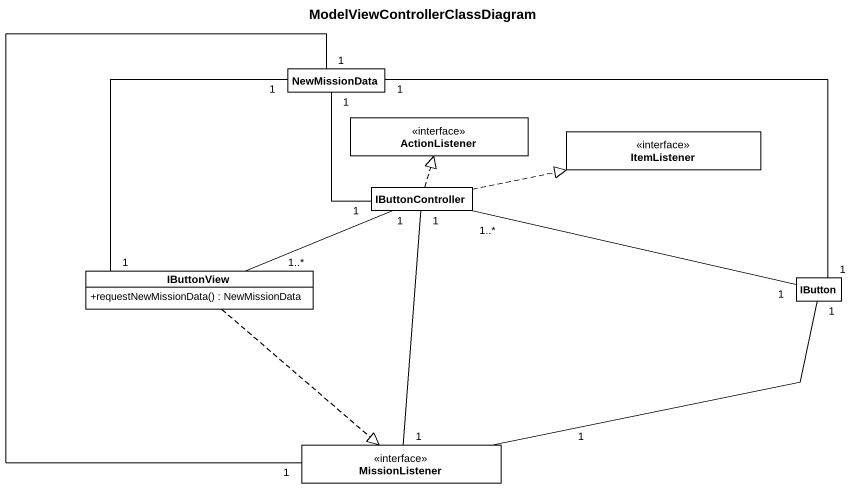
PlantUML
@startuml
title ModelViewControllerClassDiagram
hide circle
hide empty members
skinparam classAttributeIconSize 0
class NewMissionData
interface ActionListener
interface ItemListener
class IButtonController
class IButtonView {
  +requestNewMissionData() : NewMissionData
}
class IButton
interface MissionListener
NewMissionData "1" -- "1" MissionListener
IButtonController "1" -up- "1" NewMissionData
IButtonController .up.|> ActionListener
IButtonController .right.|> ItemListener
IButtonController "1..*" -right- "1" IButton
IButtonController "1" -- "1" MissionListener
IButtonView "1" -up- "1" NewMissionData
IButtonView "1..*" -right- "1" IButtonController
IButtonView ..|> MissionListener
IButton "1" -left- "1" NewMissionData
IButton "1" -left- "1" MissionListener
@enduml
